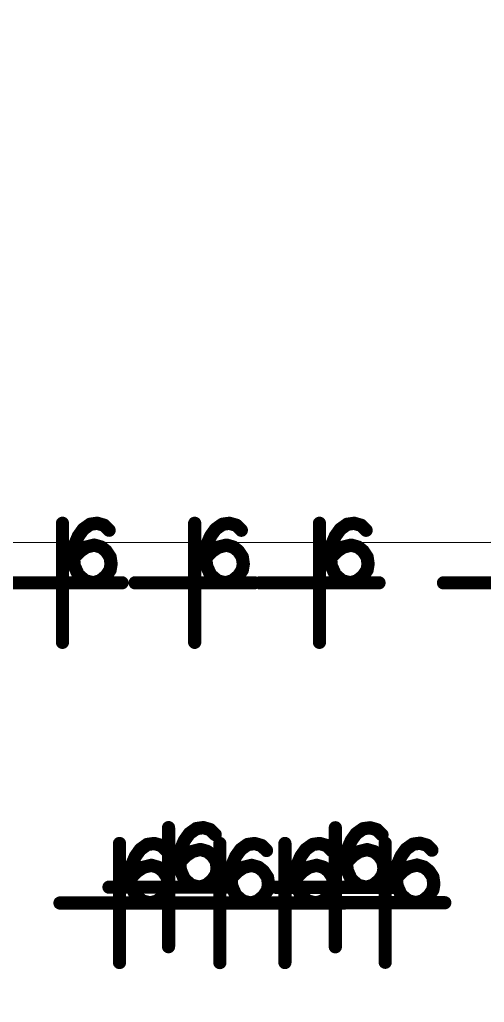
# Model space of a CAD drawing. Header units: millimetres. Extents: x 3362 to 3827, y -139 to 191.
# Drawn here: x 3564.81 to 3569.27, y 16.63 to 26.06 of the extents above; entities that cross this region are included whole.
import ezdxf

# ---------------------------------------------------------------- set-up
doc = ezdxf.new("R2010")
doc.units = ezdxf.units.MM
doc.header["$LTSCALE"] = 23.1
doc.layers.get('0').update_dxf_attribs({"linetype": 'CONTINUOUS'})

# ---------------------------------------------------------------- blocks, each defined once
blk = doc.blocks.new('PAD_R1')
at = {"const_width": 0.5}
blk.add_lwpolyline([(0.25, 0, 1), (-0.25, 0, 1)], format="xyb", close=True, dxfattribs=at)

msp = doc.modelspace()

# ---------------------------------------------------------------- linework, layer by layer
at = {"const_width": 0.0102}
msp.add_lwpolyline([(3613.171, 13.4595), (3613.171, 25.0594, 0.414215), (3612.171, 26.0594), (3581.1629, 26.0594, 0.202312), (3570.3468, 21.4963, -0.202309), (3569.2724, 21.0429), (3563.7726, 21.0429, -0.202309), (3562.6981, 21.4963, 0.202312), (3551.882, 26.0594), (3530.351, 26.0594, 0.414215), (3529.351, 25.0594), (3529.351, 13.4595, 0.414215), (3530.351, 12.4595), (3551.4675, 12.4595, -0.196013), (3553.2153, 11.7468, 0.196007), (3563.7726, 7.443), (3569.2724, 7.443, 0.196007), (3579.8297, 11.7468, -0.196013), (3581.5774, 12.4595), (3612.171, 12.4595, 0.414215)], format="xyb", close=True, dxfattribs=at)
for points, const_width in [([(3565.2206, 21.2288), (3565.2206, 20.0858)], 0.127), ([(3565.417, 21.2472), (3565.4908, 21.1439)], 0.0821), ([(3565.5117, 21.287), (3565.5295, 21.1613)], 0.0672), ([(3565.6047, 21.2804), (3565.5698, 21.1583)], 0.0695), ([(3565.6894, 21.2308), (3565.5996, 21.141)], 0.0675), ([(3566.4896, 21.2286), (3566.4896, 20.0856)], 0.127), ([(3566.686, 21.247), (3566.7598, 21.1437)], 0.0821), ([(3566.7807, 21.2868), (3566.7984, 21.161)], 0.0672), ([(3566.8737, 21.2801), (3566.8388, 21.158)], 0.0695), ([(3566.9584, 21.2306), (3566.8686, 21.1408)], 0.0675), ([(3567.6872, 21.2286), (3567.6872, 20.0856)], 0.127), ([(3567.8836, 21.247), (3567.9574, 21.1437)], 0.0821), ([(3567.9783, 21.2868), (3567.996, 21.161)], 0.0672), ([(3568.0713, 21.2801), (3568.0364, 21.158)], 0.0695), ([(3568.156, 21.2306), (3568.0662, 21.1408)], 0.0675), ([(3565.3451, 21.1753), (3565.4484, 21.1015)], 0.0818), ([(3566.6141, 21.1751), (3566.7174, 21.1013)], 0.0818), ([(3567.8117, 21.1751), (3567.915, 21.1013)], 0.0818), ([(3565.2758, 21.0107), (3565.4013, 20.9914)], 0.0754), ([(3565.3003, 21.0968), (3565.417, 21.0467)], 0.0727), ([(3565.3854, 21.034), (3565.4558, 20.9284)], 0.0687), ([(3565.4719, 21.0714), (3565.5027, 20.9482)], 0.0785), ([(3565.5762, 21.0708), (3565.5414, 20.9487)], 0.0695), ([(3565.6557, 21.0307), (3565.5762, 20.9317)], 0.0609), ([(3566.5448, 21.0105), (3566.6703, 20.9912)], 0.0754), ([(3566.5693, 21.0966), (3566.686, 21.0464)], 0.0727), ([(3566.6544, 21.0338), (3566.7248, 20.9281)], 0.0687), ([(3566.7409, 21.0711), (3566.7717, 20.9479)], 0.0785), ([(3566.8452, 21.0706), (3566.8104, 20.9485)], 0.0695), ([(3566.9247, 21.0305), (3566.8452, 20.9314)], 0.0609), ([(3567.7424, 21.0105), (3567.8679, 20.9912)], 0.0754), ([(3567.7669, 21.0966), (3567.8836, 21.0464)], 0.0727), ([(3567.852, 21.0338), (3567.9224, 20.9281)], 0.0687), ([(3567.9385, 21.0711), (3567.9693, 20.9479)], 0.0785), ([(3568.0428, 21.0706), (3568.008, 20.9485)], 0.0695), ([(3568.1223, 21.0305), (3568.0428, 20.9314)], 0.0609), ([(3565.2682, 20.9613), (3565.3937, 20.942)], 0.0754), ([(3565.3138, 20.9736), (3565.4035, 20.8838)], 0.0945), ([(3565.7116, 20.9688), (3565.6059, 20.8984)], 0.0687), ([(3566.5372, 20.9611), (3566.6627, 20.9418)], 0.0754), ([(3566.5827, 20.9734), (3566.6725, 20.8836)], 0.0945), ([(3566.9806, 20.9685), (3566.8749, 20.8981)], 0.0687), ([(3567.7348, 20.9611), (3567.8603, 20.9418)], 0.0754), ([(3567.7803, 20.9734), (3567.8701, 20.8836)], 0.0945), ([(3568.1782, 20.9685), (3568.0725, 20.8981)], 0.0687), ([(3565.2669, 20.8605), (3565.3932, 20.8733)], 0.0955), ([(3565.7455, 20.8807), (3565.6198, 20.8625)], 0.0675), ([(3566.5359, 20.8602), (3566.6622, 20.8731)], 0.0955), ([(3567.0145, 20.8804), (3566.8888, 20.8623)], 0.0675), ([(3567.7335, 20.8602), (3567.8598, 20.8731)], 0.0955), ([(3568.2121, 20.8804), (3568.0864, 20.8623)], 0.0675), ([(3565.2959, 20.7507), (3565.412, 20.8022)], 0.0939), ([(3565.3651, 20.6567), (3565.4477, 20.7532)], 0.0879), ([(3565.4625, 20.6053), (3565.4933, 20.7285)], 0.0785), ([(3565.5668, 20.6058), (3565.5318, 20.7279)], 0.0692), ([(3565.6517, 20.6513), (3565.5705, 20.749)], 0.0743), ([(3565.7116, 20.7172), (3565.6059, 20.7877)], 0.0687), ([(3565.7452, 20.799), (3565.62, 20.8202)], 0.058), ([(3566.5649, 20.7505), (3566.681, 20.802)], 0.0939), ([(3566.6341, 20.6565), (3566.7167, 20.753)], 0.0879), ([(3566.7315, 20.605), (3566.7623, 20.7282)], 0.0785), ([(3566.8357, 20.6056), (3566.8008, 20.7277)], 0.0692), ([(3566.9207, 20.6511), (3566.8395, 20.7487)], 0.0743), ([(3566.9806, 20.717), (3566.8749, 20.7874)], 0.0687), ([(3567.0142, 20.7988), (3566.889, 20.8199)], 0.058), ([(3567.7625, 20.7505), (3567.8786, 20.802)], 0.0939), ([(3567.8317, 20.6565), (3567.9143, 20.753)], 0.0879), ([(3567.9291, 20.605), (3567.9599, 20.7282)], 0.0785), ([(3568.0333, 20.6056), (3567.9984, 20.7277)], 0.0692), ([(3568.1183, 20.6511), (3568.0371, 20.7487)], 0.0743), ([(3568.1782, 20.717), (3568.0725, 20.7874)], 0.0687), ([(3568.2118, 20.7988), (3568.0866, 20.8199)], 0.058), ([(3565.7921, 20.6573), (3564.6491, 20.6573)], 0.127), ([(3567.0611, 20.6571), (3565.9181, 20.6571)], 0.127), ([(3568.2587, 20.6571), (3567.1157, 20.6571)], 0.127), ([(3570.0207, 20.6568), (3568.8777, 20.6568)], 0.127), ([(3566.2389, 18.3063), (3566.2389, 17.1633)], 0.127), ([(3566.4353, 18.3247), (3566.5091, 18.2214)], 0.0821), ([(3566.53, 18.3645), (3566.5477, 18.2387)], 0.0672), ([(3566.623, 18.3579), (3566.5881, 18.2357)], 0.0695), ([(3566.7077, 18.3083), (3566.6179, 18.2185)], 0.0675), ([(3567.8396, 18.3051), (3567.8396, 17.1621)], 0.127), ([(3568.036, 18.3234), (3568.1098, 18.2201)], 0.0821), ([(3568.1307, 18.3632), (3568.1484, 18.2375)], 0.0672), ([(3568.2237, 18.3566), (3568.1888, 18.2345)], 0.0695), ([(3568.3084, 18.307), (3568.2186, 18.2172)], 0.0675), ([(3565.7682, 18.1542), (3565.7682, 17.0112)], 0.127), ([(3565.9646, 18.1726), (3566.0385, 18.0692)], 0.0821), ([(3566.0593, 18.2124), (3566.0771, 18.0866)], 0.0672), ([(3566.1523, 18.2057), (3566.1175, 18.0836)], 0.0695), ([(3566.3634, 18.2528), (3566.4667, 18.179)], 0.0818), ([(3566.7314, 18.1537), (3566.7314, 17.0107)], 0.127), ([(3566.9278, 18.1721), (3567.0016, 18.0687)], 0.0821), ([(3567.0225, 18.2118), (3567.0402, 18.0861)], 0.0672), ([(3567.1155, 18.2052), (3567.0806, 18.0831)], 0.0695), ([(3567.3557, 18.1542), (3567.3557, 17.0112)], 0.127), ([(3567.5521, 18.1726), (3567.6259, 18.0692)], 0.0821), ([(3567.6468, 18.2124), (3567.6646, 18.0866)], 0.0672), ([(3567.7398, 18.2057), (3567.705, 18.0836)], 0.0695), ([(3567.9641, 18.2515), (3568.0674, 18.1777)], 0.0818), ([(3568.3184, 18.1567), (3568.3184, 17.0137)], 0.127), ([(3568.5148, 18.1751), (3568.5886, 18.0718)], 0.0821), ([(3568.6095, 18.2149), (3568.6272, 18.0891)], 0.0672), ([(3568.7025, 18.2083), (3568.6676, 18.0861)], 0.0695), ([(3565.8927, 18.1006), (3565.9961, 18.0269)], 0.0818), ([(3566.2371, 18.1562), (3566.1472, 18.0663)], 0.0675), ([(3566.2941, 18.0882), (3566.4196, 18.0689)], 0.0754), ([(3566.3186, 18.1743), (3566.4353, 18.1242)], 0.0727), ([(3566.4037, 18.1115), (3566.4741, 18.0058)], 0.0687), ([(3566.4902, 18.1488), (3566.521, 18.0256)], 0.0785), ([(3566.5945, 18.1483), (3566.5597, 18.0262)], 0.0695), ([(3566.674, 18.1082), (3566.5945, 18.0091)], 0.0609), ([(3566.8559, 18.1001), (3566.9592, 18.0264)], 0.0818), ([(3567.2002, 18.1556), (3567.1104, 18.0658)], 0.0675), ([(3567.4802, 18.1006), (3567.5836, 18.0269)], 0.0818), ([(3567.8246, 18.1562), (3567.7347, 18.0663)], 0.0675), ([(3567.8948, 18.0869), (3568.0203, 18.0676)], 0.0754), ([(3567.9193, 18.173), (3568.036, 18.1229)], 0.0727), ([(3568.0044, 18.1102), (3568.0748, 18.0046)], 0.0687), ([(3568.0909, 18.1476), (3568.1217, 18.0244)], 0.0785), ([(3568.1952, 18.147), (3568.1604, 18.0249)], 0.0695), ([(3568.2747, 18.1069), (3568.1952, 18.0079)], 0.0609), ([(3568.4429, 18.1032), (3568.5462, 18.0294)], 0.0818), ([(3568.7872, 18.1587), (3568.6974, 18.0689)], 0.0675), ([(3565.8479, 18.0221), (3565.9646, 17.972)], 0.0727), ([(3566.0195, 17.9967), (3566.0503, 17.8735)], 0.0785), ([(3566.1238, 17.9962), (3566.089, 17.874)], 0.0695), ([(3566.2865, 18.0388), (3566.412, 18.0195)], 0.0754), ([(3566.332, 18.0511), (3566.4218, 17.9613)], 0.0945), ([(3566.7299, 18.0463), (3566.6242, 17.9758)], 0.0687), ([(3566.8111, 18.0216), (3566.9278, 17.9715)], 0.0727), ([(3566.9827, 17.9962), (3567.0135, 17.873)], 0.0785), ([(3567.087, 17.9957), (3567.0522, 17.8735)], 0.0695), ([(3567.4354, 18.0221), (3567.5521, 17.972)], 0.0727), ([(3567.607, 17.9967), (3567.6378, 17.8735)], 0.0785), ([(3567.7113, 17.9962), (3567.6765, 17.874)], 0.0695), ([(3567.8872, 18.0375), (3568.0127, 18.0182)], 0.0754), ([(3567.9327, 18.0498), (3568.0225, 17.9601)], 0.0945), ([(3568.3306, 18.045), (3568.2249, 17.9746)], 0.0687), ([(3568.3981, 18.0247), (3568.5148, 17.9745)], 0.0727), ([(3568.5697, 17.9992), (3568.6005, 17.876)], 0.0785), ([(3568.674, 17.9987), (3568.6392, 17.8766)], 0.0695), ([(3565.8234, 17.9361), (3565.949, 17.9168)], 0.0754), ([(3565.8614, 17.899), (3565.9512, 17.8092)], 0.0945), ([(3565.933, 17.9594), (3566.0035, 17.8537)], 0.0687), ([(3566.2033, 17.9561), (3566.1238, 17.857)], 0.0609), ([(3566.2592, 17.8941), (3566.1535, 17.8237)], 0.0687), ([(3566.2852, 17.938), (3566.4115, 17.9508)], 0.0955), ([(3566.7638, 17.9582), (3566.6381, 17.94)], 0.0675), ([(3566.7866, 17.9355), (3566.9121, 17.9163)], 0.0754), ([(3566.8245, 17.8985), (3566.9143, 17.8087)], 0.0945), ([(3566.8962, 17.9589), (3566.9666, 17.8532)], 0.0687), ([(3567.1665, 17.9556), (3567.087, 17.8565)], 0.0609), ([(3567.2224, 17.8936), (3567.1167, 17.8232)], 0.0687), ([(3567.4109, 17.9361), (3567.5365, 17.9168)], 0.0754), ([(3567.4489, 17.899), (3567.5387, 17.8092)], 0.0945), ([(3567.5205, 17.9594), (3567.591, 17.8537)], 0.0687), ([(3567.7908, 17.9561), (3567.7113, 17.857)], 0.0609), ([(3567.8467, 17.8941), (3567.741, 17.8237)], 0.0687), ([(3567.8859, 17.9367), (3568.0122, 17.9495)], 0.0955), ([(3568.3645, 17.9569), (3568.2388, 17.9387)], 0.0675), ([(3568.3736, 17.9386), (3568.4991, 17.9193)], 0.0754), ([(3568.4115, 17.9015), (3568.5013, 17.8117)], 0.0945), ([(3568.4832, 17.9619), (3568.5536, 17.8562)], 0.0687), ([(3568.7535, 17.9586), (3568.674, 17.8595)], 0.0609), ([(3568.8094, 17.8967), (3568.7037, 17.8262)], 0.0687), ([(3565.8145, 17.7858), (3565.9409, 17.7986)], 0.0955), ([(3565.8158, 17.8866), (3565.9414, 17.8673)], 0.0754), ([(3566.2931, 17.806), (3566.1674, 17.7878)], 0.0675), ([(3566.3142, 17.8282), (3566.4303, 17.8797)], 0.0939), ([(3566.3834, 17.7342), (3566.466, 17.8307)], 0.0879), ([(3566.4808, 17.6828), (3566.5116, 17.8059)], 0.0785), ([(3566.585, 17.6833), (3566.5501, 17.8054)], 0.0692), ([(3566.67, 17.7288), (3566.5888, 17.8265)], 0.0743), ([(3566.7299, 17.7947), (3566.6242, 17.8652)], 0.0687), ([(3566.7635, 17.8765), (3566.6383, 17.8977)], 0.058), ([(3566.7777, 17.7853), (3566.904, 17.7981)], 0.0955), ([(3566.779, 17.8861), (3566.9045, 17.8668)], 0.0754), ([(3567.2563, 17.8055), (3567.1306, 17.7873)], 0.0675), ([(3567.402, 17.7858), (3567.5284, 17.7986)], 0.0955), ([(3567.4033, 17.8866), (3567.5289, 17.8673)], 0.0754), ([(3567.8806, 17.806), (3567.7549, 17.7878)], 0.0675), ([(3567.9149, 17.8269), (3568.031, 17.8784)], 0.0939), ([(3567.9841, 17.7329), (3568.0667, 17.8294)], 0.0879), ([(3568.0815, 17.6815), (3568.1123, 17.8047)], 0.0785), ([(3568.1857, 17.682), (3568.1508, 17.8041)], 0.0692), ([(3568.2707, 17.7275), (3568.1895, 17.8252)], 0.0743), ([(3568.3306, 17.7935), (3568.2249, 17.8639)], 0.0687), ([(3568.3642, 17.8752), (3568.239, 17.8964)], 0.058), ([(3568.3647, 17.7883), (3568.491, 17.8012)], 0.0955), ([(3568.366, 17.8892), (3568.4915, 17.8699)], 0.0754), ([(3568.8433, 17.8085), (3568.7176, 17.7904)], 0.0675), ([(3566.8104, 17.7348), (3565.6674, 17.7348)], 0.127), ([(3565.8435, 17.676), (3565.9596, 17.7276)], 0.0939), ([(3566.2592, 17.6426), (3566.1535, 17.713)], 0.0687), ([(3566.2929, 17.7244), (3566.1676, 17.7455)], 0.058), ([(3566.8067, 17.6755), (3566.9228, 17.7271)], 0.0939), ([(3567.2224, 17.6421), (3567.1167, 17.7125)], 0.0687), ([(3567.256, 17.7239), (3567.1308, 17.745)], 0.058), ([(3568.4111, 17.7336), (3567.2681, 17.7336)], 0.127), ([(3567.431, 17.676), (3567.5471, 17.7276)], 0.0939), ([(3567.8467, 17.6426), (3567.741, 17.713)], 0.0687), ([(3567.8804, 17.7244), (3567.7551, 17.7455)], 0.058), ([(3568.3937, 17.6786), (3568.5098, 17.7301)], 0.0939), ([(3568.8094, 17.6451), (3568.7037, 17.7156)], 0.0687), ([(3568.843, 17.7269), (3568.7178, 17.7481)], 0.058), ([(3566.3397, 17.5827), (3565.1967, 17.5827)], 0.127), ([(3565.9127, 17.5821), (3565.9953, 17.6785)], 0.0879), ([(3566.0101, 17.5306), (3566.0409, 17.6538)], 0.0785), ([(3566.1144, 17.5312), (3566.0794, 17.6532)], 0.0692), ([(3566.1993, 17.5766), (3566.1182, 17.6743)], 0.0743), ([(3567.3029, 17.5822), (3566.1599, 17.5822)], 0.127), ([(3567.9272, 17.5827), (3566.7842, 17.5827)], 0.127), ([(3566.8759, 17.5815), (3566.9585, 17.678)], 0.0879), ([(3566.9733, 17.5301), (3567.0041, 17.6533)], 0.0785), ([(3567.0775, 17.5307), (3567.0426, 17.6527)], 0.0692), ([(3567.1625, 17.5761), (3567.0813, 17.6738)], 0.0743), ([(3567.5002, 17.5821), (3567.5828, 17.6785)], 0.0879), ([(3567.5976, 17.5306), (3567.6284, 17.6538)], 0.0785), ([(3567.7019, 17.5312), (3567.6669, 17.6532)], 0.0692), ([(3567.7868, 17.5766), (3567.7057, 17.6743)], 0.0743), ([(3568.8899, 17.5852), (3567.7469, 17.5852)], 0.127), ([(3568.4629, 17.5846), (3568.5455, 17.6811)], 0.0879), ([(3568.5603, 17.5331), (3568.5911, 17.6563)], 0.0785), ([(3568.6645, 17.5337), (3568.6296, 17.6558)], 0.0692), ([(3568.7495, 17.5792), (3568.6683, 17.6769)], 0.0743)]:
    msp.add_lwpolyline(points, dxfattribs=dict(const_width=const_width))

# ---------------------------------------------------------------- block references
at = {"xscale": 0.127, "yscale": 0.127}
for p in [(3565.2206, 21.2288), (3565.4205, 21.1717), (3565.4873, 21.2195), (3565.5539, 21.2288), (3565.6207, 21.2098), (3566.4896, 21.2286), (3566.6895, 21.1714), (3566.7563, 21.2192), (3566.8228, 21.2286), (3566.8896, 21.2095), (3567.6872, 21.2286), (3567.8871, 21.1714), (3567.9539, 21.2192), (3568.0204, 21.2286), (3568.0873, 21.2095), (3565.373, 21.1052), (3565.6684, 21.162), (3566.642, 21.1049), (3566.9374, 21.1618), (3567.8396, 21.1049), (3568.135, 21.1618), (3565.3443, 21.0383), (3565.4492, 21.0002), (3565.5254, 21.0193), (3565.5922, 21.0002), (3566.6133, 21.0381), (3566.7182, 21), (3566.7944, 21.019), (3566.8612, 21), (3567.8109, 21.0381), (3567.9158, 21), (3567.992, 21.019), (3568.0588, 21), (3565.3253, 20.9144), (3565.3253, 20.8953), (3565.3921, 20.9621), (3565.6397, 20.9621), (3565.6778, 20.905), (3566.5942, 20.9141), (3566.5942, 20.8951), (3566.661, 20.9619), (3566.9087, 20.9619), (3566.9468, 20.9047), (3567.7918, 20.9141), (3567.7918, 20.8951), (3567.8587, 20.9619), (3568.1063, 20.9619), (3568.1444, 20.9047), (3565.3349, 20.8194), (3565.6875, 20.8382), (3566.6039, 20.8191), (3566.9564, 20.8379), (3567.8015, 20.8191), (3568.1541, 20.8379), (3565.373, 20.7335), (3565.6397, 20.7239), (3565.6778, 20.781), (3566.642, 20.7333), (3566.9087, 20.7236), (3566.9468, 20.7808), (3567.8396, 20.7333), (3568.1063, 20.7236), (3568.1444, 20.7808), (3565.4398, 20.6764), (3565.516, 20.6573), (3565.5826, 20.6764), (3565.7921, 20.6573), (3565.9181, 20.6571), (3566.7088, 20.6761), (3566.785, 20.6571), (3566.8515, 20.6761), (3567.0611, 20.6571), (3567.1157, 20.6571), (3567.9064, 20.6761), (3567.9826, 20.6571), (3568.0492, 20.6761), (3568.2587, 20.6571), (3568.8777, 20.6568), (3565.2206, 20.0858), (3566.4896, 20.0856), (3567.6872, 20.0856), (3566.2389, 18.3063), (3566.4388, 18.2492), (3566.5056, 18.2969), (3566.5721, 18.3063), (3566.6389, 18.2873), (3567.8396, 18.3051), (3568.0395, 18.2479), (3568.1063, 18.2957), (3568.1728, 18.3051), (3568.2396, 18.286), (3565.7682, 18.1542), (3566.1015, 18.1542), (3566.3913, 18.1826), (3566.6867, 18.2395), (3566.7314, 18.1537), (3567.0646, 18.1537), (3567.3557, 18.1542), (3567.689, 18.1542), (3567.992, 18.1814), (3568.2874, 18.2383), (3568.3184, 18.1567), (3568.6516, 18.1567), (3565.9681, 18.097), (3566.0349, 18.1448), (3566.1683, 18.1351), (3566.216, 18.0874), (3566.3626, 18.1158), (3566.4675, 18.0777), (3566.5437, 18.0968), (3566.6105, 18.0777), (3566.9313, 18.0965), (3566.9981, 18.1443), (3567.1314, 18.1346), (3567.1792, 18.0869), (3567.5556, 18.097), (3567.6224, 18.1448), (3567.7558, 18.1351), (3567.8035, 18.0874), (3567.9633, 18.1146), (3568.0682, 18.0765), (3568.1444, 18.0955), (3568.2112, 18.0765), (3568.5183, 18.0996), (3568.5851, 18.1473), (3568.7184, 18.1377), (3568.7662, 18.0899), (3565.8919, 17.9637), (3565.9206, 18.0305), (3566.3435, 17.9919), (3566.3435, 17.9728), (3566.4103, 18.0396), (3566.658, 18.0396), (3566.6961, 17.9825), (3566.8551, 17.9632), (3566.8838, 18.03), (3567.4794, 17.9637), (3567.5081, 18.0305), (3567.9442, 17.9906), (3567.9442, 17.9716), (3568.0111, 18.0384), (3568.2587, 18.0384), (3568.2968, 17.9812), (3568.4421, 17.9662), (3568.4708, 18.033), (3565.9397, 17.8875), (3565.9968, 17.9256), (3566.073, 17.9446), (3566.1398, 17.9256), (3566.1873, 17.8875), (3566.3532, 17.8969), (3566.7057, 17.9157), (3566.9028, 17.887), (3566.96, 17.9251), (3567.0362, 17.9441), (3567.103, 17.9251), (3567.1505, 17.887), (3567.5272, 17.8875), (3567.5843, 17.9256), (3567.6605, 17.9446), (3567.7273, 17.9256), (3567.7748, 17.8875), (3567.9539, 17.8956), (3568.3065, 17.9144), (3568.4898, 17.89), (3568.547, 17.9281), (3568.6232, 17.9472), (3568.69, 17.9281), (3568.7375, 17.89), (3565.8729, 17.8397), (3565.8729, 17.8207), (3566.2254, 17.8303), (3566.3913, 17.811), (3566.658, 17.8014), (3566.6961, 17.8585), (3566.836, 17.8392), (3566.836, 17.8202), (3567.1886, 17.8298), (3567.4604, 17.8397), (3567.4604, 17.8207), (3567.8129, 17.8303), (3567.992, 17.8098), (3568.2587, 17.8001), (3568.2968, 17.8573), (3568.423, 17.8423), (3568.423, 17.8232), (3568.7756, 17.8329), (3565.6674, 17.7348), (3565.8825, 17.7447), (3566.2254, 17.7064), (3566.2351, 17.7635), (3566.4581, 17.7539), (3566.5343, 17.7348), (3566.6008, 17.7539), (3566.8104, 17.7348), (3566.8457, 17.7442), (3567.1886, 17.7059), (3567.1983, 17.763), (3567.2681, 17.7336), (3567.47, 17.7447), (3567.8129, 17.7064), (3567.8226, 17.7635), (3568.0588, 17.7526), (3568.135, 17.7336), (3568.2016, 17.7526), (3568.4111, 17.7336), (3568.4327, 17.7473), (3568.7756, 17.7089), (3568.7852, 17.7661), (3565.1967, 17.5827), (3565.9206, 17.6589), (3565.9874, 17.6017), (3566.0636, 17.5827), (3566.1302, 17.6017), (3566.1599, 17.5822), (3566.1873, 17.6492), (3566.3397, 17.5827), (3566.7842, 17.5827), (3566.8838, 17.6584), (3566.9506, 17.6012), (3567.0268, 17.5822), (3567.0933, 17.6012), (3567.1505, 17.6487), (3567.3029, 17.5822), (3567.5081, 17.6589), (3567.5749, 17.6017), (3567.6511, 17.5827), (3567.7177, 17.6017), (3567.7469, 17.5852), (3567.7748, 17.6492), (3567.9272, 17.5827), (3568.4708, 17.6614), (3568.5376, 17.6043), (3568.6138, 17.5852), (3568.6803, 17.6043), (3568.7375, 17.6518), (3568.8899, 17.5852), (3566.2389, 17.1633), (3567.8396, 17.1621), (3565.7682, 17.0112), (3566.7314, 17.0107), (3567.3557, 17.0112), (3568.3184, 17.0137)]:
    msp.add_blockref('PAD_R1', p, dxfattribs=at)

doc.saveas('drawing.dxf')
